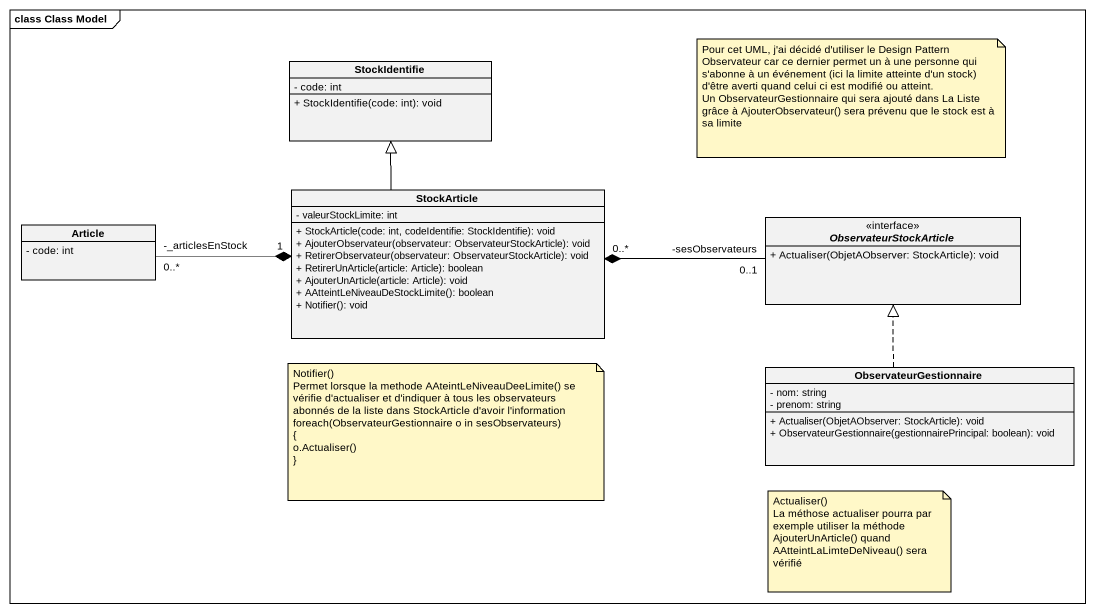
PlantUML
@startuml
mainframe class Class Model
hide circle
hide empty members
skinparam classAttributeIconSize 0
class StockIdentifie {
  - code: int
  + StockIdentifie(code: int): void
}
class StockArticle {
  - valeurStockLimite: int
  + StockArticle(code: int, codeIdentifie: StockIdentifie): void
  + AjouterObservateur(observateur: ObservateurStockArticle): void
  + RetirerObservateur(observateur: ObservateurStockArticle): void
  + RetirerUnArticle(article: Article): boolean
  + AjouterUnArticle(article: Article): void
  + AAtteintLeNiveauDeStockLimite(): boolean
  + Notifier(): void
}
class Article {
  - code: int
}
interface ObservateurStockArticle <<interface>> {
  + Actualiser(ObjetAObserver: StockArticle): void
}
class ObservateurGestionnaire {
  - nom: string
  - prenom: string
  + Actualiser(ObjetAObserver: StockArticle): void
  + ObservateurGestionnaire(gestionnairePrincipal: boolean): void
}
StockArticle -up-|> StockIdentifie
Article "-_articlesEnStock\n0..*" -right-* "1" StockArticle
ObservateurStockArticle "-sesObservateurs\n0..1" -left-* "0..*" StockArticle
ObservateurGestionnaire .up.|> ObservateurStockArticle
note as N1
  Pour cet UML, j'ai décidé d'utiliser le Design Pattern Observateur car ce dernier permet un à une personne qui s'abonne à un événement (ici la limite atteinte d'un stock) d'être averti quand celui ci est modifié ou atteint.
  Un ObservateurGestionnaire qui sera ajouté dans La Liste grâce à AjouterObservateur() sera prévenu que le stock est à sa limite
end note
note as N2
  Notifier()
  Permet lorsque la methode AAteintLeNiveauDeeLimite() se vérifie d'actualiser et d'indiquer à tous les observateurs abonnés de la liste dans StockArticle d'avoir l'information
  foreach(ObservateurGestionnaire o in sesObservateurs)
  {
  o.Actualiser()
  ~}
end note
note as N3
  Actualiser()
  La méthose actualiser pourra par exemple utiliser la méthode AjouterUnArticle() quand AAtteintLaLimteDeNiveau() sera vérifié
end note
@enduml
